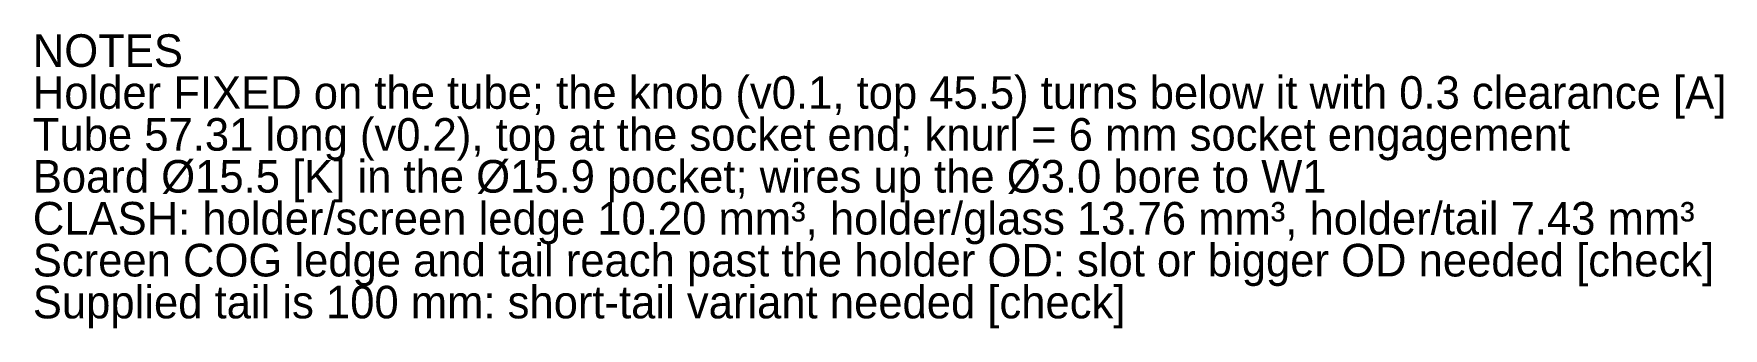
# Model space of a CAD drawing. Header units: millimetres. Extents: x -16 to 128, y -33 to 56.
# Drawn here: x 55.4 to 128, y -0.1 to 12.6 of the extents above; entities that cross this region are included whole.
import ezdxf

# ---------------------------------------------------------------- set-up
doc = ezdxf.new("R2010")
doc.units = ezdxf.units.MM
doc.layers.add('TEXT', color=7, linetype='CONTINUOUS')

msp = doc.modelspace()

# ---------------------------------------------------------------- texts
at = {"layer": 'TEXT'}
for s, p in [('NOTES', (55.36, 11.16)), ('Holder FIXED on the tube; the knob (v0.1, top 45.5) turns below it with 0.3 clearance [A]', (55.36, 9.36)), ('Tube 57.31 long (v0.2), top at the socket end; knurl = 6 mm socket engagement', (55.36, 7.56)), ('Board Ø15.5 [K] in the Ø15.9 pocket; wires up the Ø3.0 bore to W1', (55.36, 5.76)), ('CLASH: holder/screen ledge 10.20 mm³, holder/glass 13.76 mm³, holder/tail 7.43 mm³', (55.36, 3.96)), ('Screen COG ledge and tail reach past the holder OD: slot or bigger OD needed [check]', (55.36, 2.16)), ('Supplied tail is 100 mm: short-tail variant needed [check]', (55.36, 0.36))]:
    msp.add_text(s, height=1.4, dxfattribs=at).set_placement(p)

doc.saveas('drawing.dxf')
